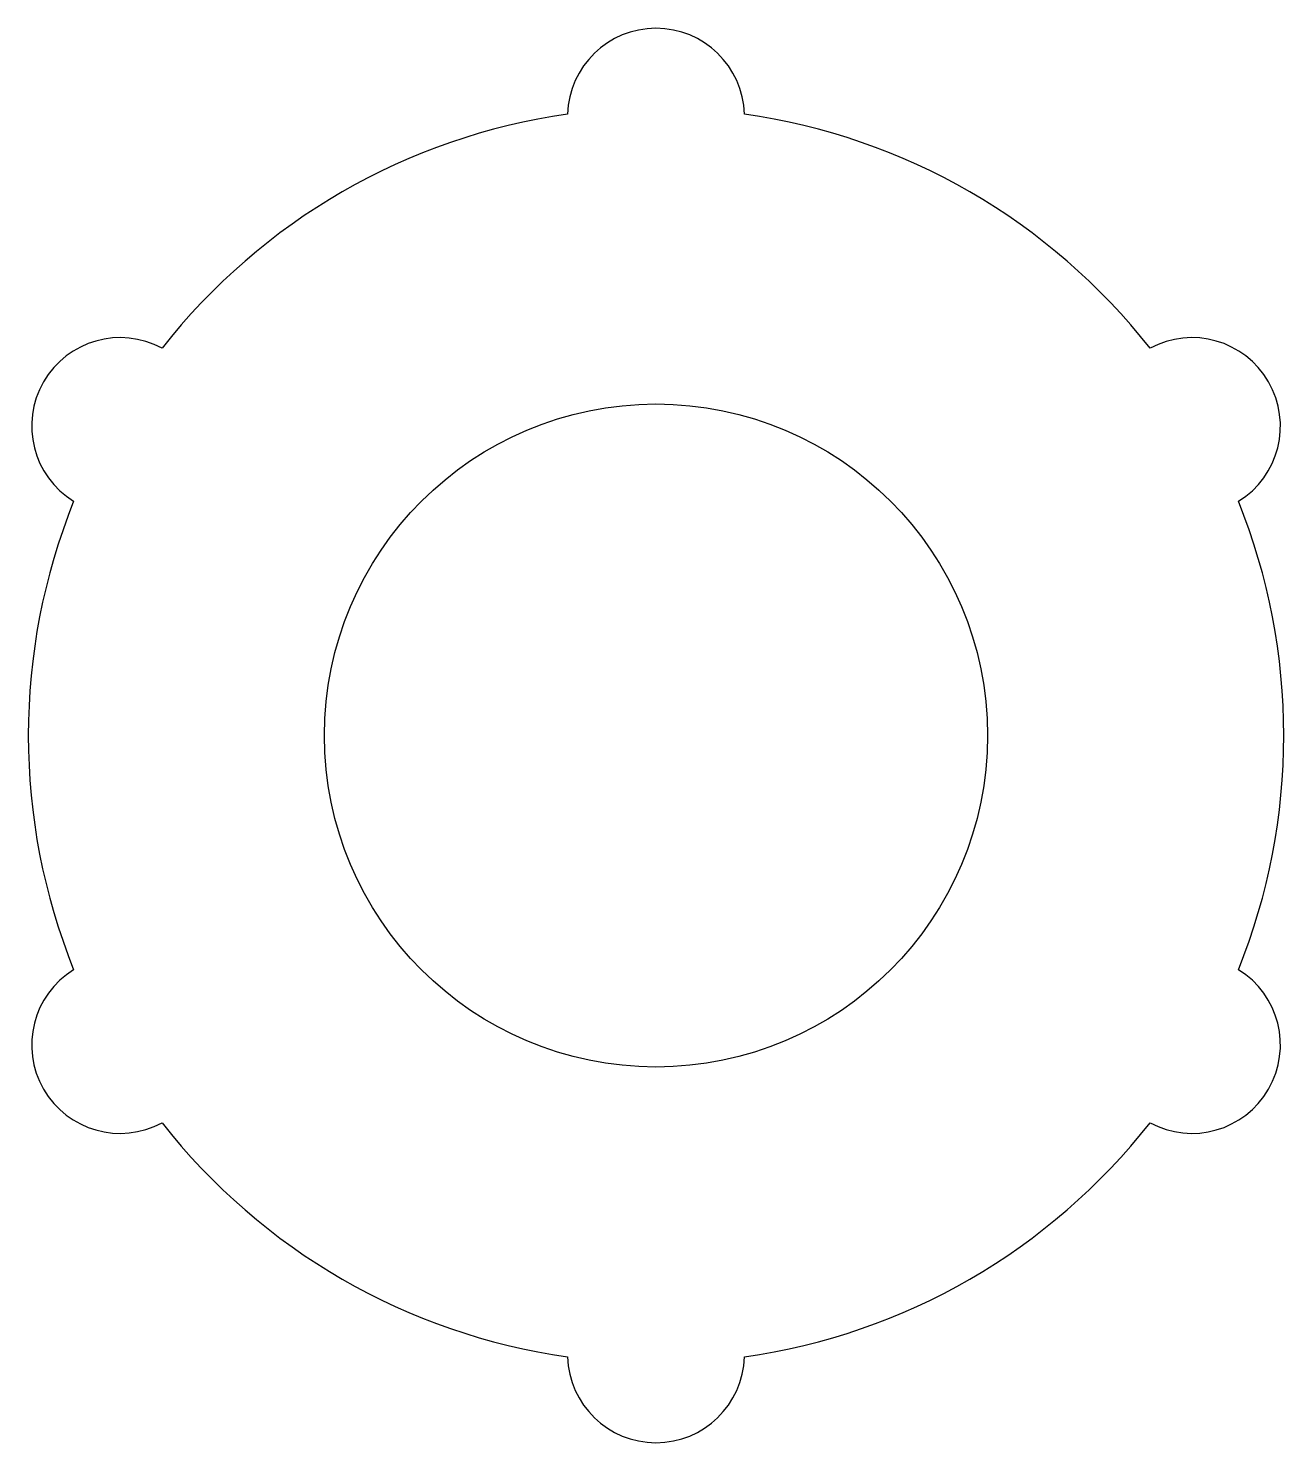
# Model space of a CAD drawing. Extents: x 264.8 to 279, y 255.6 to 271.6.
import ezdxf

# ---------------------------------------------------------------- set-up
doc = ezdxf.new("R2010")
doc.units = 0
doc.layers.add('ANA', color=220, linetype='CONTINUOUS')

msp = doc.modelspace()

# ---------------------------------------------------------------- linework, layer by layer
at = {"layer": 'ANA'}
msp.add_lwpolyline([(277.461, 259.201, 0.970775), (278.461, 260.933, 0.193504), (278.461, 266.231, 0.970775), (277.461, 267.963, 0.193504), (272.873, 270.611, 0.970775), (270.873, 270.611, 0.193504), (266.286, 267.963, 0.970775), (265.286, 266.231, 0.193504), (265.286, 260.933, 0.970775), (266.286, 259.201, 0.193504), (270.873, 256.553, 0.970775), (272.873, 256.553, 0.193504)], format="xyb", close=True, dxfattribs=at)
msp.add_circle((271.873, 263.582), 3.75, dxfattribs=at)

doc.saveas('drawing.dxf')
